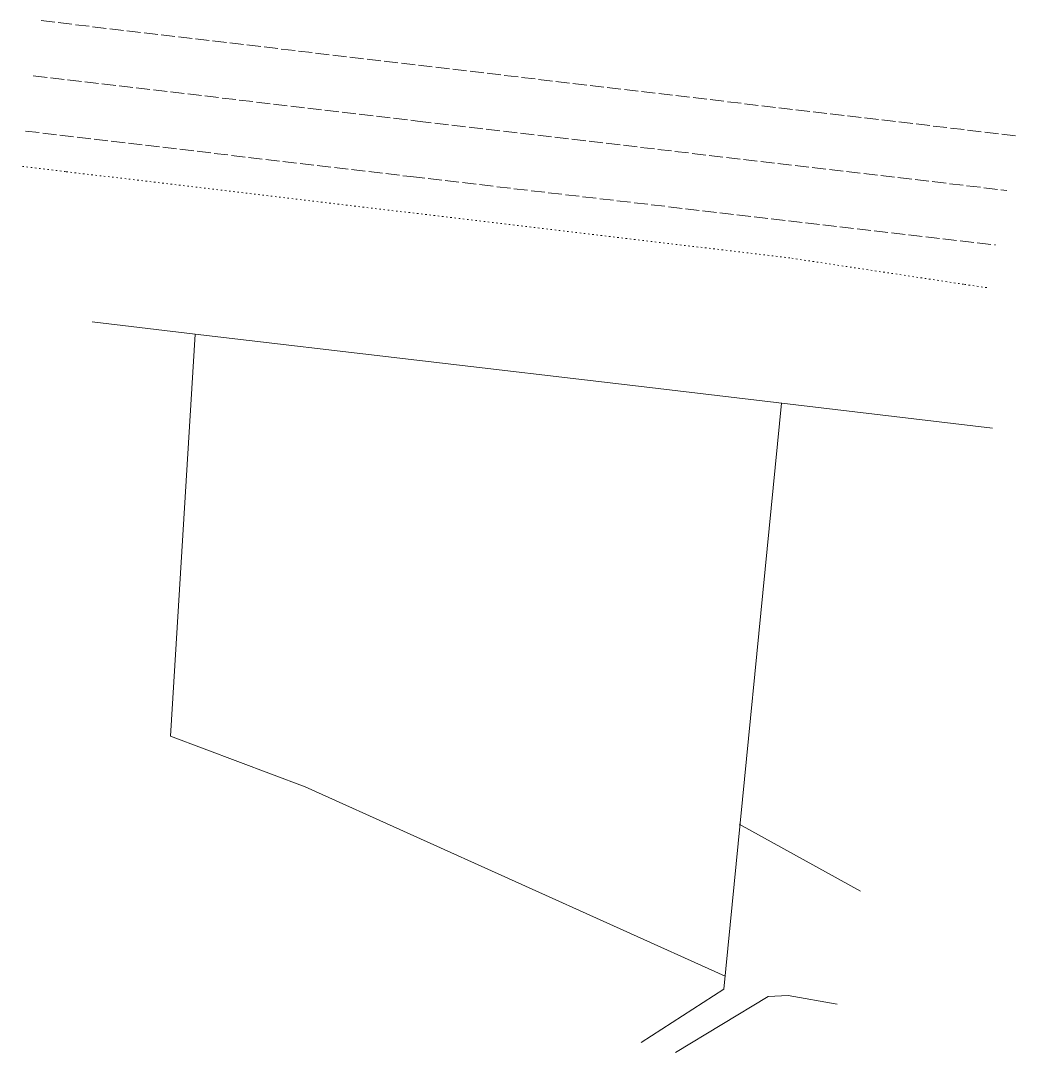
# Model space of a CAD drawing. Header units: metres. Extents: x 553239.2 to 553308.5, y 1839755 to 1839826.6.
import ezdxf

# ---------------------------------------------------------------- set-up
doc = ezdxf.new("R2010")
doc.units = ezdxf.units.M
doc.header["$LTSCALE"] = 0.16
doc.linetypes.add('DOTTED', pattern=[1.5, 0.3, -1.2])
doc.linetypes.add('LONG_DASHED', pattern=[7.5, 6, -1.5])
for name, color, linetype, lineweight in [('10', 7, 'Continuous', 13), ('12', 7, 'DOTTED', 13), ('22', 7, 'LONG_DASHED', 13), ('23', 7, 'Continuous', 13), ('6', 7, 'Continuous', 13)]:
    doc.layers.add(name, color=color, linetype=linetype, lineweight=lineweight)

msp = doc.modelspace()

# ---------------------------------------------------------------- linework, layer by layer
at = {"layer": '10'}
for p, q in [((553244.14, 1839805.72), (553251.3, 1839804.87)), ((553251.3, 1839804.87), (553282.09, 1839801.24)), ((553292.02, 1839800.07), (553288.02, 1839759.36)), ((553297.51, 1839766.15), (553289.07, 1839770.82)), ((553288.02, 1839759.36), (553282.28, 1839755.65)), ((553284.66, 1839754.96), (553291.09, 1839758.85))]:
    msp.add_line(p, q, dxfattribs=at)
at = {"layer": '10', "linetype": 'LONG_DASHED'}
msp.add_lwpolyline([(553240.05, 1839822.82), (553266.74, 1839819.67), (553307.68, 1839814.85)], dxfattribs=at)
at = {"layer": '10'}
msp.add_lwpolyline([(553291.09, 1839758.85), (553292.47, 1839758.92), (553295.88, 1839758.32)], dxfattribs=at)
at = {"layer": '12'}
for p, q in [((553304.67, 1839808.33), (553292.6, 1839810.16)), ((553306.27, 1839808.1), (553304.67, 1839808.33))]:
    msp.add_line(p, q, dxfattribs=at)
msp.add_lwpolyline([(553292.6, 1839810.16), (553242.29, 1839816.16), (553239.17, 1839816.53)], dxfattribs=at)
at = {"layer": '22'}
for p, q in [((553240.59, 1839826.65), (553308.47, 1839818.63)), ((553239.51, 1839818.98), (553266.28, 1839815.81)), ((553266.28, 1839815.81), (553306.89, 1839811.06)), ((553266.28, 1839815.81), (553306.89, 1839811.06))]:
    msp.add_line(p, q, dxfattribs=at)
at = {"layer": '23'}
for p, q in [((553297.51, 1839766.15), (553289.07, 1839770.82)), ((553288.02, 1839759.36), (553282.28, 1839755.65)), ((553284.66, 1839754.96), (553291.09, 1839758.85))]:
    msp.add_line(p, q, dxfattribs=at)
msp.add_lwpolyline([(553291.09, 1839758.85), (553292.47, 1839758.92), (553295.88, 1839758.32)], dxfattribs=at)
at = {"layer": '6'}
for p, q in [((553249.57, 1839776.92), (553251.3, 1839804.87)), ((553282.09, 1839801.24), (553306.68, 1839798.34))]:
    msp.add_line(p, q, dxfattribs=at)
msp.add_lwpolyline([(553249.57, 1839776.92), (553258.93, 1839773.41), (553288.11, 1839760.26)], dxfattribs=at)

doc.saveas('drawing.dxf')
